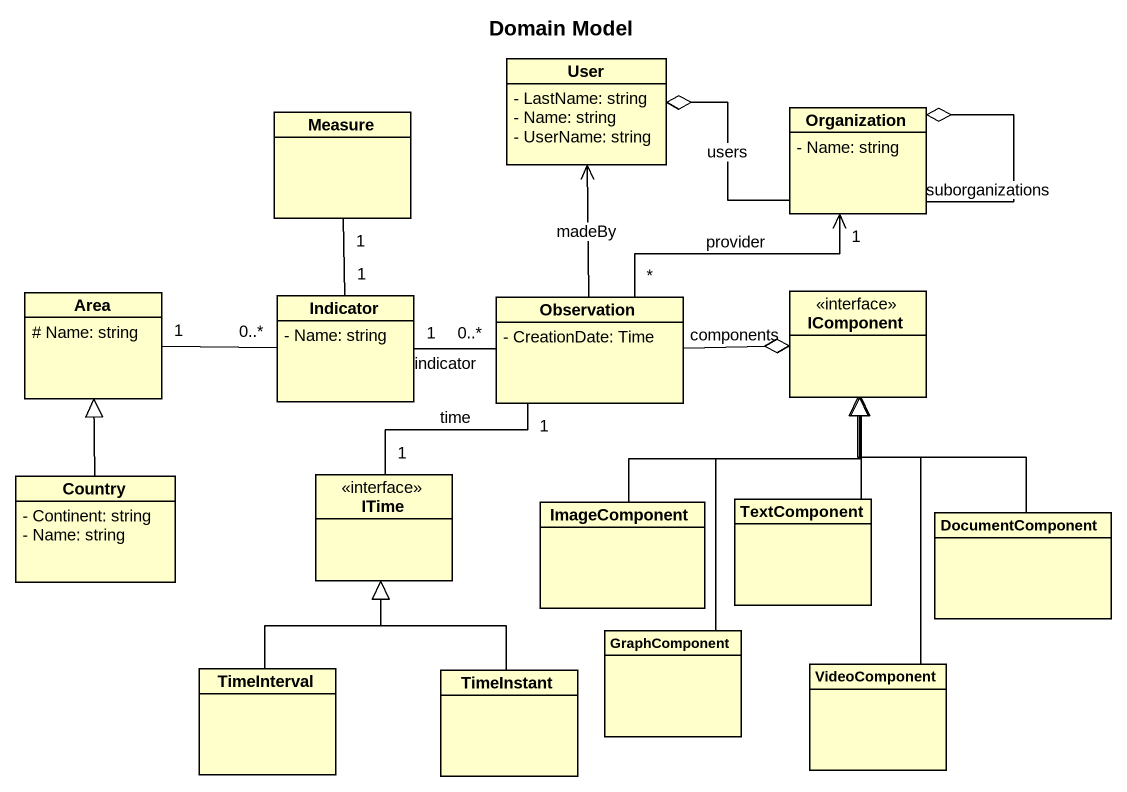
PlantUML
@startuml
title Domain Model
hide circle
hide empty members
skinparam classAttributeIconSize 0
class User {
  - LastName: string
  - Name: string
  - UserName: string
}
class Organization {
  - Name: string
}
class Measure
class Area {
  # Name: string
}
class Indicator {
  - Name: string
}
class Observation {
  - CreationDate: Time
}
class IComponent <<interface>>
class Country {
  - Continent: string
  - Name: string
}
class ITime <<interface>>
class ImageComponent
class TextComponent
class DocumentComponent
class GraphComponent
class TimeInterval
class TimeInstant
class VideoComponent
Organization -left-o User : users
Organization --o Organization : suborganizations
Organization "1" <-- "*" Observation : provider
Indicator "1" -up- "1" Measure
Indicator "0..*" -left- "1" Area
Indicator "1" -right- "0..*" Observation : indicator
Observation -up-> User : madeBy
Observation -right-o IComponent : components
Observation "1" -- "1" ITime : time
Country -up-|> Area
ImageComponent -up-|> IComponent
TextComponent -up-|> IComponent
DocumentComponent -up-|> IComponent
GraphComponent -up-|> IComponent
TimeInterval -up-|> ITime
TimeInstant -up-|> ITime
VideoComponent -up-|> IComponent
@enduml
